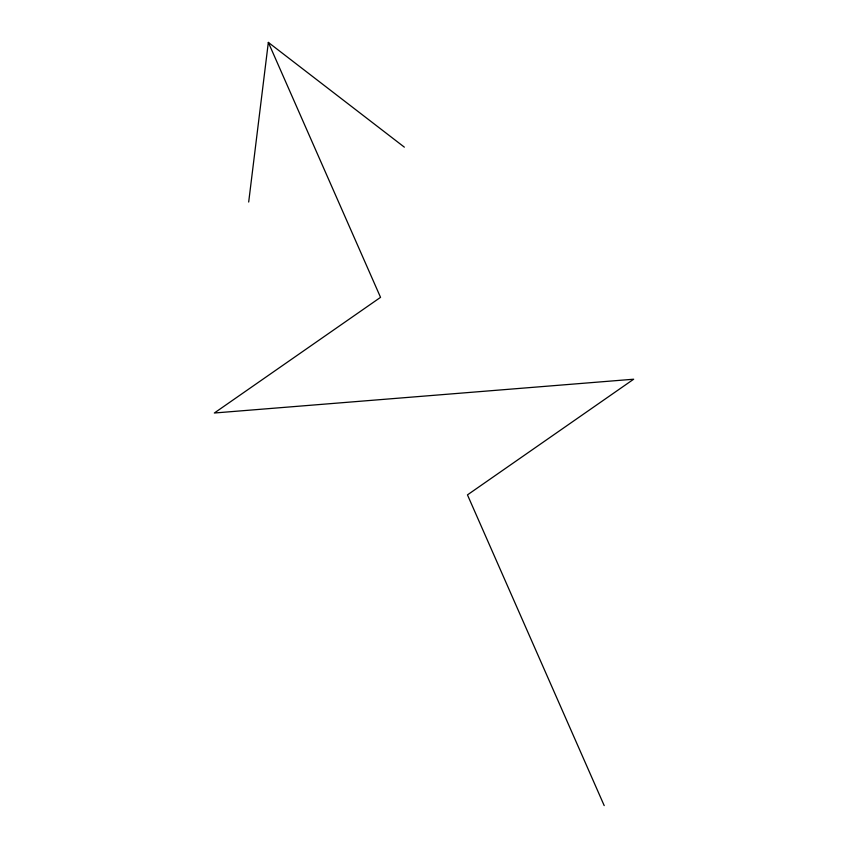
<?xml version="1.0" encoding="UTF-8"?>
<svg xmlns="http://www.w3.org/2000/svg" width="848" height="848" viewBox="0 0 848 848"><rect width="100%" height="100%" fill="white"/><g stroke="black" fill="none" stroke-linecap="round" stroke-linejoin="round"><path stroke-width="1.27" d="M248.687 202.036L268.339 42.4L404.348 147.149M268.339 42.4L380.54 297.351L214.332 413.008L633.668 379.215L467.46 494.882L604.2 805.6"/></g></svg>
